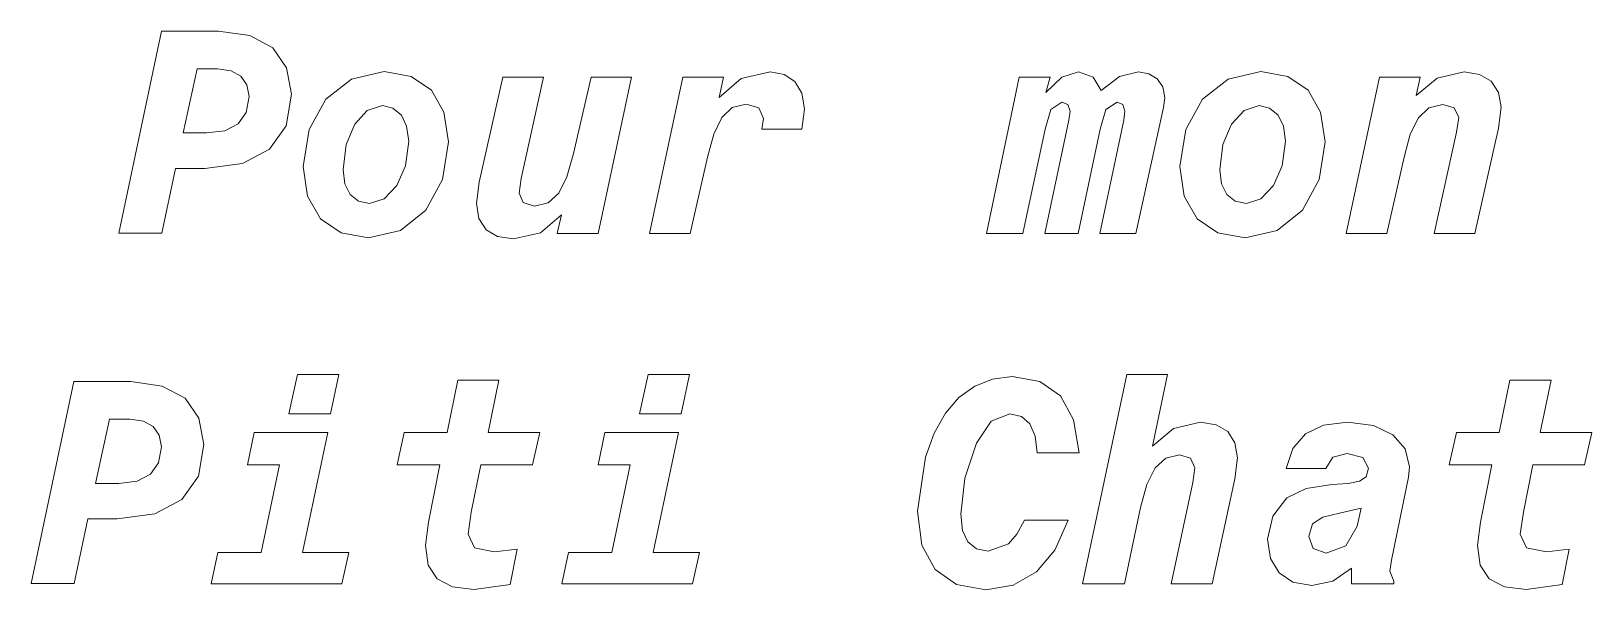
# Model space of a CAD drawing. Extents: x 100 to 127, y 149 to 158.6.
import ezdxf

# ---------------------------------------------------------------- set-up
doc = ezdxf.new("R2010")
doc.units = 0

msp = doc.modelspace()

# ---------------------------------------------------------------- linework, layer by layer
at = {"color": 7, "lineweight": 13}
for points in [[(102.461098, 156.268005), (102.970459, 156.268005), (103.62104, 156.353745), (104.090057, 156.605911), (104.377525, 157.009369), (104.473343, 157.554031), (104.387611, 158.01297), (104.150581, 158.355911), (103.752167, 158.567719), (103.207497, 158.643372), (102.219025, 158.643372), (101.482712, 155.148422), (102.224068, 155.148422)], [(102.597267, 156.883286), (102.83934, 157.992798), (103.192368, 157.992798), (103.424355, 157.957489), (103.595825, 157.866714), (103.696686, 157.715424), (103.73703, 157.513687), (103.6866, 157.236313), (103.55043, 157.039627), (103.318443, 156.918594), (103.000725, 156.883286)], [(104.675072, 156.303314), (104.750725, 155.78891), (104.972626, 155.400574), (105.330696, 155.153458), (105.804756, 155.067719), (106.359512, 155.193802), (106.798271, 155.546829), (107.085739, 156.07637), (107.191643, 156.731995), (107.110954, 157.241348), (106.894096, 157.624634), (106.541069, 157.861664), (106.077087, 157.947403), (105.512253, 157.816284), (105.068443, 157.468292), (104.77594, 156.943802)], [(110.358795, 157.851578), (109.657784, 157.851578), (109.355186, 156.530258), (109.239197, 156.126801), (109.103027, 155.844376), (108.916428, 155.672913), (108.679398, 155.617432), (108.482712, 155.677948), (108.412109, 155.844376), (108.447411, 156.096542), (108.835739, 157.851578), (108.129684, 157.851578), (107.721184, 156.030975), (107.675797, 155.667862), (107.716141, 155.405624), (107.842224, 155.208939), (108.03891, 155.092941), (108.316284, 155.052597), (108.780258, 155.158508), (109.148415, 155.466141), (109.072769, 155.143372), (109.783859, 155.143372)], [(110.671471, 155.143372), (111.372482, 155.143372), (111.675072, 156.464691), (111.786026, 156.863113), (111.922195, 157.150574), (112.103745, 157.322052), (112.345825, 157.382568), (112.562683, 157.317001), (112.643372, 157.135452), (112.618156, 156.948853), (113.309082, 156.948853), (113.33934, 157.16066), (113.354469, 157.30188), (113.309082, 157.574203), (113.188042, 157.77594), (113.001442, 157.896973), (112.759369, 157.942368), (112.260086, 157.82637), (111.876801, 157.498566), (111.952454, 157.851578), (111.246399, 157.851578)], [(116.506485, 155.143372), (117.136887, 155.143372), (117.520172, 156.948853), (117.62104, 157.291794), (117.812683, 157.417862), (117.913544, 157.377518), (117.953888, 157.26152), (117.92868, 157.105194), (117.515129, 155.143372), (118.090057, 155.143372), (118.473343, 156.948853), (118.574211, 157.291794), (118.765854, 157.417862), (118.866714, 157.377518), (118.902023, 157.26152), (118.881844, 157.105194), (118.4683, 155.143372), (119.093658, 155.143372), (119.572769, 157.322052), (119.592941, 157.493515), (119.55764, 157.680115), (119.461815, 157.82132), (119.315567, 157.907059), (119.139053, 157.942368), (118.811241, 157.861664), (118.493515, 157.619598), (118.35231, 157.851578), (118.100143, 157.942368), (117.812683, 157.851578), (117.535309, 157.58429), (117.605911, 157.851578), (117.071327, 157.851578)], [(119.855186, 156.303314), (119.93084, 155.78891), (120.15274, 155.400574), (120.510811, 155.153458), (120.984871, 155.067719), (121.539627, 155.193802), (121.978386, 155.546829), (122.265854, 156.07637), (122.371758, 156.731995), (122.291069, 157.241348), (122.074211, 157.624634), (121.721184, 157.861664), (121.257202, 157.947403), (120.692368, 157.816284), (120.248566, 157.468292), (119.956055, 156.943802)], [(122.734871, 155.143372), (123.435883, 155.143372), (123.73848, 156.464691), (123.844383, 156.863113), (123.985596, 157.145538), (124.167152, 157.317001), (124.409225, 157.377518), (124.605911, 157.317001), (124.681557, 157.150574), (124.646255, 156.898422), (124.257927, 155.143372), (124.963982, 155.143372), (125.372482, 156.963974), (125.41787, 157.327087), (125.372482, 157.58429), (125.246399, 157.780975), (125.04467, 157.896973), (124.777382, 157.942368), (124.308365, 157.831406), (123.945251, 157.528824), (124.015854, 157.851578), (123.309799, 157.851578)], [(106.046829, 157.357346), (106.228386, 157.311966), (106.374641, 157.190918), (106.465416, 156.999283), (106.500725, 156.742081), (106.445244, 156.3134), (106.293953, 155.97551), (106.077087, 155.743515), (105.824928, 155.662827), (105.633286, 155.703171), (105.48703, 155.819168), (105.396255, 156.000717), (105.365997, 156.247833), (105.416428, 156.6866), (105.567726, 157.034576), (105.784584, 157.271606)], [(121.226944, 157.357346), (121.408501, 157.311966), (121.554756, 157.190918), (121.645538, 156.999283), (121.68084, 156.742081), (121.625366, 156.3134), (121.474068, 155.97551), (121.257202, 155.743515), (121.005043, 155.662827), (120.8134, 155.703171), (120.667145, 155.819168), (120.57637, 156.000717), (120.546112, 156.247833), (120.596542, 156.6866), (120.747841, 157.034576), (120.964699, 157.271606)], [(105.144089, 152.021606), (105.290344, 152.702438), (104.574211, 152.702438), (104.427956, 152.021606)], [(111.216141, 152.021606), (111.362396, 152.702438), (110.646255, 152.702438), (110.5, 152.021606)], [(117.384003, 151.350861), (118.110229, 151.350861), (118.014412, 151.920746), (117.78746, 152.33429), (117.429398, 152.586456), (116.950287, 152.67218), (116.612396, 152.626801), (116.304756, 152.505753), (116.027374, 152.309067), (115.795387, 152.036743), (115.598701, 151.688751), (115.447403, 151.275208), (115.311241, 150.342209), (115.386887, 149.752151), (115.618874, 149.328522), (115.98703, 149.07132), (116.496399, 148.980545), (116.965416, 149.061234), (117.368881, 149.288177), (117.6866, 149.666428), (117.918587, 150.185867), (117.162102, 150.185867), (117.030983, 149.943802), (116.884727, 149.777374), (116.5317, 149.64624), (116.329971, 149.6866), (116.183716, 149.807632), (116.092941, 150.004318), (116.062683, 150.286743), (116.133286, 150.912094), (116.329971, 151.517288), (116.587173, 151.895523), (116.909943, 152.021606), (117.111671, 151.976212), (117.257927, 151.850143), (117.348701, 151.638321)], [(118.170746, 149.081406), (118.896973, 149.081406), (119.174355, 150.402725), (119.280258, 150.801147), (119.426514, 151.088608), (119.60807, 151.255035), (119.8451, 151.315552), (120.036743, 151.255035), (120.112396, 151.088608), (120.077087, 150.836456), (119.703888, 149.081406), (120.414986, 149.081406), (120.808357, 150.902008), (120.853745, 151.265121), (120.808357, 151.522324), (120.682281, 151.719009), (120.480545, 151.835007), (120.213257, 151.880402), (119.744232, 151.76944), (119.381126, 151.466858), (119.638329, 152.702438), (118.937317, 152.702438)], [(100.943085, 150.206039), (101.452446, 150.206039), (102.103027, 150.291779), (102.572044, 150.543945), (102.859512, 150.947403), (102.95533, 151.492065), (102.869598, 151.951004), (102.632568, 152.293945), (102.234146, 152.505753), (101.689484, 152.581406), (100.701012, 152.581406), (99.964699, 149.086456), (100.706055, 149.086456)], [(107.040344, 151.144089), (106.843658, 150.150574), (106.793228, 149.747116), (106.838615, 149.404175), (106.994957, 149.167145), (107.257202, 149.030975), (107.635445, 148.98558), (108.255768, 149.07132), (108.376801, 149.681549), (107.983429, 149.636154), (107.640488, 149.706772), (107.529541, 149.943802), (107.585014, 150.322037), (107.751442, 151.144089), (108.644089, 151.144089), (108.770172, 151.698837), (107.877525, 151.698837), (108.064117, 152.606628), (107.353027, 152.606628), (107.166428, 151.698837), (106.425072, 151.698837), (106.298988, 151.144089)], [(125.256485, 151.144089), (125.059799, 150.150574), (125.009369, 149.747116), (125.054756, 149.404175), (125.211098, 149.167145), (125.473343, 149.030975), (125.851585, 148.98558), (126.471901, 149.07132), (126.592941, 149.681549), (126.19957, 149.636154), (125.856628, 149.706772), (125.745682, 149.943802), (125.801155, 150.322037), (125.967583, 151.144089), (126.860229, 151.144089), (126.986313, 151.698837), (126.093658, 151.698837), (126.280258, 152.606628), (125.569168, 152.606628), (125.382568, 151.698837), (124.641212, 151.698837), (124.515129, 151.144089)], [(101.079254, 150.82132), (101.321327, 151.930832), (101.674355, 151.930832), (101.906342, 151.895523), (102.077812, 151.804749), (102.178673, 151.653458), (102.219017, 151.451721), (102.168587, 151.174347), (102.032417, 150.977661), (101.80043, 150.856628), (101.482712, 150.82132)], [(122.825653, 149.353745), (122.825653, 149.081406), (123.556915, 149.081406), (123.556915, 149.126801), (123.491356, 149.303314), (123.516571, 149.489914), (123.814125, 150.927231), (123.829254, 151.10878), (123.753601, 151.421463), (123.541786, 151.663544), (123.203888, 151.819885), (122.755043, 151.880402), (122.341499, 151.829971), (122.028824, 151.678665), (121.811966, 151.426514), (121.695969, 151.078522), (122.381844, 151.078522), (122.502884, 151.275208), (122.75, 151.340775), (123.022339, 151.270172), (123.118156, 151.083572), (123.077812, 150.932266), (122.961815, 150.856628), (122.765129, 150.82132), (122.487755, 150.801147), (122.03891, 150.730545), (121.706055, 150.569153), (121.463974, 150.256485), (121.373199, 149.853012), (121.42363, 149.520172), (121.574928, 149.273041), (121.811966, 149.111664), (122.139771, 149.056183), (122.502884, 149.126801)], [(104.659943, 149.626068), (105.098701, 151.698837), (103.827812, 151.698837), (103.711815, 151.144089), (104.261528, 151.144089), (103.943802, 149.626068), (103.197403, 149.626068), (103.081413, 149.081406), (105.345825, 149.081406), (105.461815, 149.626068)], [(110.731987, 149.626068), (111.170746, 151.698837), (109.899857, 151.698837), (109.783859, 151.144089), (110.333572, 151.144089), (110.015854, 149.626068), (109.269455, 149.626068), (109.153458, 149.081406), (111.41787, 149.081406), (111.533859, 149.626068)], [(122.992081, 150.392639), (122.926514, 150.079971), (122.724785, 149.742065), (122.386887, 149.615982), (122.159943, 149.691635), (122.084297, 149.903458), (122.149857, 150.120316), (122.331413, 150.236298), (122.618881, 150.306915)]]:
    msp.add_lwpolyline(points, close=True, dxfattribs=at)

doc.saveas('drawing.dxf')
